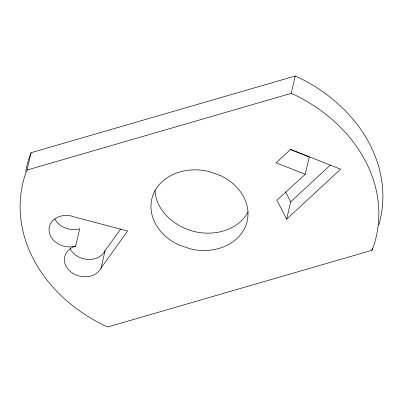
<?xml version="1.0" encoding="UTF-8"?>
<svg xmlns="http://www.w3.org/2000/svg" width="403" height="403" viewBox="0 0 403 403"><rect width="100%" height="100%" fill="white"/><g stroke="black" fill="none" stroke-linecap="round" stroke-linejoin="round"><path stroke-width="0.6" d="M27.072 170.046L291.193 93.365L295.444 95.249A152.984 124.391 13.1 0 1 373.349 246.762L371.888 250.303L107.767 326.979L103.521 325.095A152.984 124.391 13.1 0 1 25.616 173.587L27.072 170.046L31.112 152.697L295.233 76.021L299.479 77.905A152.984 124.391 13.1 0 1 378.865 224.753M75.668 246.117A19.122 15.551 13.1 0 1 49.045 230.128A19.122 15.551 13.1 0 1 74.822 217.081L127.665 231.025L101.027 268.04A19.122 15.551 13.1 0 1 70.268 271.405A19.122 15.551 13.1 0 1 75.668 246.117L79.708 228.773A19.122 15.551 13.1 0 1 54.697 218.874M101.027 268.04L105.062 250.696L120.754 228.889M291.193 93.365L295.233 76.021M290.069 149.387L309.292 156.984L305.252 174.333L276.901 200.22L286.649 219.177L290.684 201.832L330.359 165.094M371.888 250.303L372.307 248.51M31.112 152.697L29.651 156.238A152.984 124.391 13.1 0 0 25.686 171.597M286.649 219.177L340.626 169.195L290.613 149.407L276.126 162.817L305.252 174.333M285.526 191.793L290.684 201.832M248.147 211.993A48.954 39.806 13.1 0 1 195.198 231.755C179.471 227.977 164.887 218.119 157.956 203.172A48.954 39.806 13.1 0 1 155.009 190.261M105.062 250.696A19.122 15.551 13.1 0 1 87.839 259.416A19.122 15.551 13.1 0 1 70.051 248.732M219.892 175.295L207.802 171.245A48.954 39.806 13.1 0 0 153.17 194.654A48.954 39.806 13.1 0 0 179.068 245.049L191.158 249.099A48.954 39.806 13.1 0 0 245.795 225.69A48.954 39.806 13.1 0 0 219.892 175.295"/></g></svg>
